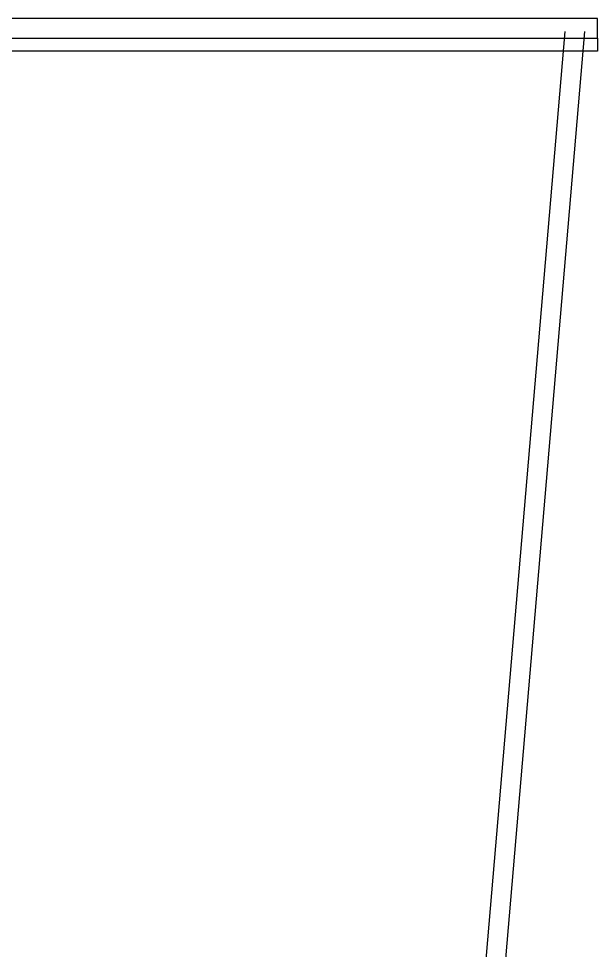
# Model space of a CAD drawing. Header units: millimetres. Extents: x 1263 to 2085, y 1308 to 1444.
# Drawn here: x 1832.658 to 1833.36, y 1394.004 to 1395.133 of the extents above; entities that cross this region are included whole.
import ezdxf

# ---------------------------------------------------------------- set-up
doc = ezdxf.new("R2010")
doc.units = ezdxf.units.MM
doc.layers.add('1- 09', color=2, linetype='Continuous')

msp = doc.modelspace()

# ---------------------------------------------------------------- linework, layer by layer
at = {"layer": '1- 09', "lineweight": 25, "transparency": 33554687}
for points in [[(1833.35972, 1395.10961), (1833.35972, 1395.13331), (1832.33292, 1395.13331), (1832.33292, 1395.10961), (1833.35972, 1395.10961)], [(1833.32028, 1395.11751), (1832.67258, 1387.51877)], [(1833.34397, 1395.11751), (1832.69627, 1387.51877)], [(1833.35972, 1395.10962), (1833.35972, 1395.09381), (1832.33292, 1395.09381), (1832.33292, 1395.10962), (1833.35972, 1395.10962)], [(1833.35972, 1395.09382), (1833.35972, 1395.09382)]]:
    msp.add_lwpolyline(points, dxfattribs=at)

doc.saveas('drawing.dxf')
